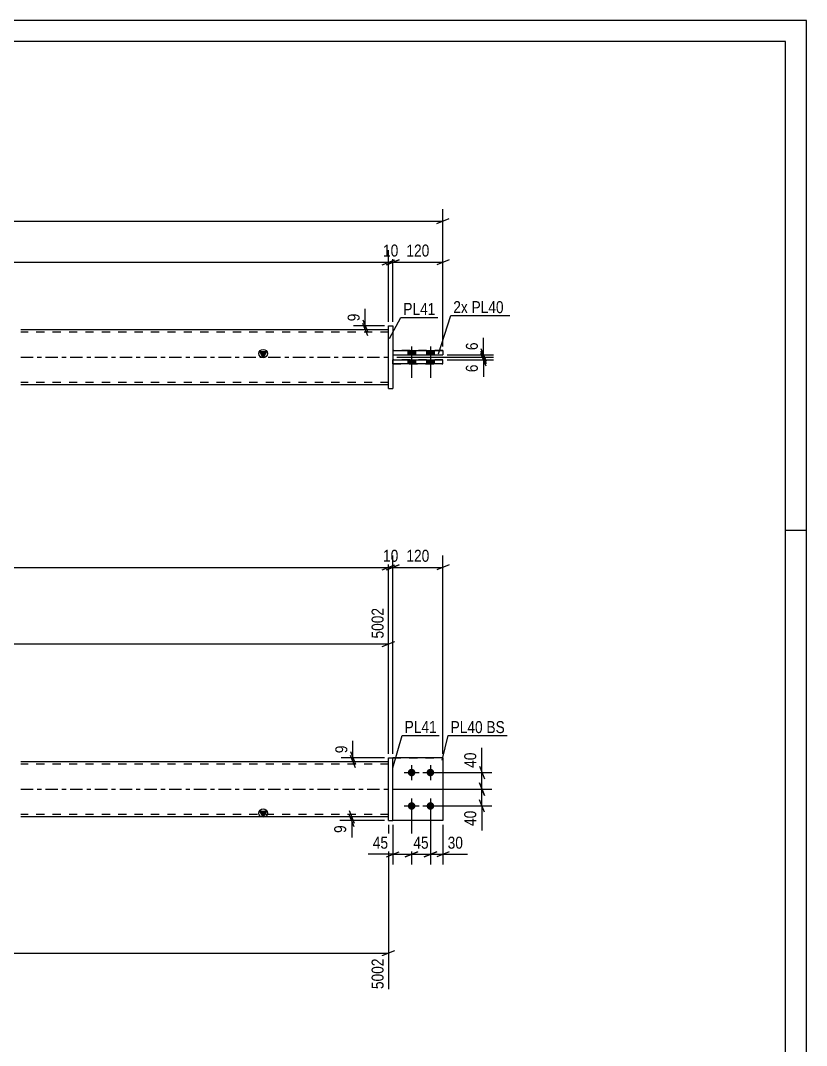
# Model space of a CAD drawing. Header units: millimetres. Extents: x 0 to 594, y 0 to 420.
# Drawn here: x 406 to 594, y 174.8 to 420 of the extents above; entities that cross this region are included whole.
import ezdxf

# ---------------------------------------------------------------- set-up
doc = ezdxf.new("R2010")
doc.units = ezdxf.units.MM
doc.linetypes.add('DXK_LINE_DOT2', pattern=[3.9198, 1.9599, -1.9599])
doc.linetypes.add('DXK_LINE_DOT3', pattern=[5.9187, 2.979, -0.9799, 0.9799, -0.9799])
doc.styles.add('Arial Narrow', font='ARIALN.TTF', dxfattribs={"height": 0.2})

# ---------------------------------------------------------------- blocks, each defined once
blk = doc.blocks.new('Unknown-582685899-1127')
at = {"color": 5, "linetype": 'Continuous'}
for p, q in [((594, 420), (0, 420)), ((594, 0), (594, 420)), ((589, 415), (5, 415)), ((589, 5), (589, 415)), ((594, 298), (589, 298))]:
    blk.add_line(p, q, dxfattribs=at)
blk = doc.blocks.new('Part-582685899-1683 - 1672')
at = {"linetype": 'Continuous'}
blk.add_hatch(color=2, dxfattribs=at).paths.add_polyline_path([(464.04, 229.52), (463.24, 230.92), (464.84, 230.92)])
at = {"color": 2, "linetype": 'Continuous'}
for p, q in [((494.04, 242.72), (406.04, 242.72)), ((464.04, 229.52), (463.24, 230.92)), ((463.24, 230.92), (464.84, 230.92)), ((464.84, 230.92), (464.04, 229.52)), ((494.04, 229.52), (406.04, 229.52))]:
    blk.add_line(p, q, dxfattribs=at)
at = {"color": 7, "linetype": 'DXK_LINE_DOT2'}
for p, q in [((494.04, 229.52), (494.04, 242.72)), ((494.04, 242.12), (406.04, 242.12)), ((494.04, 230.12), (406.04, 230.12))]:
    blk.add_line(p, q, dxfattribs=at)
at = {"color": 7, "linetype": 'DXK_LINE_DOT3'}
blk.add_line((406.04, 236.12), (494.04, 236.12), dxfattribs=at)
at = {"color": 2, "linetype": 'Continuous'}
blk.add_circle((464.04, 230.42), 1, dxfattribs=at)
blk = doc.blocks.new('Part-582685899-1688 - 1672')
at = {"color": 2, "linetype": 'Continuous'}
for p, q in [((507.04, 243.62), (495.04, 243.62)), ((507.04, 243.62), (507.04, 243.62)), ((507.04, 243.62), (507.04, 228.62)), ((507.04, 228.62), (495.04, 228.62))]:
    blk.add_line(p, q, dxfattribs=at)
at = {"color": 7, "linetype": 'DXK_LINE_DOT2'}
for p, q in [((507.04, 243.62), (495.04, 243.62)), ((495.04, 243.62), (495.04, 243.62)), ((495.04, 228.62), (495.04, 243.62)), ((507.04, 243.62), (507.04, 243.62)), ((507.04, 228.62), (495.04, 228.62))]:
    blk.add_line(p, q, dxfattribs=at)
blk = doc.blocks.new('Part-582685899-1693 - 1672')
at = {"color": 7, "linetype": 'DXK_LINE_DOT2'}
for p, q in [((495.04, 243.62), (507.04, 243.62)), ((507.04, 243.62), (495.04, 243.62)), ((495.04, 243.62), (495.04, 243.62)), ((495.04, 228.62), (495.04, 243.62)), ((507.04, 243.62), (507.04, 243.62)), ((507.04, 243.62), (507.04, 228.62)), ((507.04, 228.62), (495.04, 228.62)), ((507.04, 228.62), (495.04, 228.62))]:
    blk.add_line(p, q, dxfattribs=at)
blk = doc.blocks.new('Part-582685899-1698 - 1672')
at = {"color": 2, "linetype": 'Continuous'}
for p, q in [((494.04, 243.62), (495.04, 243.62)), ((494.04, 228.62), (494.04, 243.62)), ((495.04, 228.62), (495.04, 243.62)), ((494.04, 228.62), (494.04, 228.62)), ((494.04, 228.62), (495.04, 228.62))]:
    blk.add_line(p, q, dxfattribs=at)
at = {"color": 7, "linetype": 'DXK_LINE_DOT2'}
for p, q in [((494.04, 243.62), (495.04, 243.62)), ((494.04, 228.62), (495.04, 228.62))]:
    blk.add_line(p, q, dxfattribs=at)
blk = doc.blocks.new('Bolt-582685899-1719 - 1672')
at = {"linetype": 'Continuous'}
for points in [[(499.54, 241.02), (499.73, 241), (499.91, 240.95), (500.07, 240.85), (500.21, 240.73), (500.32, 240.57), (500.4, 240.4), (500.44, 240.22), (500.44, 240.03), (500.4, 239.85), (500.32, 239.67), (500.21, 239.52), (500.07, 239.4), (499.91, 239.3), (499.73, 239.24), (499.54, 239.22), (499.35, 239.24), (499.18, 239.3), (499.01, 239.4), (498.87, 239.52), (498.76, 239.67), (498.69, 239.85), (498.65, 240.03), (498.65, 240.22), (498.69, 240.4), (498.76, 240.57), (498.87, 240.73), (499.01, 240.85), (499.18, 240.95), (499.35, 241)], [(504.04, 241.02), (504.23, 241), (504.41, 240.95), (504.57, 240.85), (504.71, 240.73), (504.82, 240.57), (504.9, 240.4), (504.94, 240.22), (504.94, 240.03), (504.9, 239.85), (504.82, 239.67), (504.71, 239.52), (504.57, 239.4), (504.41, 239.3), (504.23, 239.24), (504.04, 239.22), (503.85, 239.24), (503.68, 239.3), (503.51, 239.4), (503.37, 239.52), (503.26, 239.67), (503.19, 239.85), (503.15, 240.03), (503.15, 240.22), (503.19, 240.4), (503.26, 240.57), (503.37, 240.73), (503.51, 240.85), (503.68, 240.95), (503.85, 241)], [(499.54, 233.02), (499.73, 233), (499.91, 232.95), (500.07, 232.85), (500.21, 232.73), (500.32, 232.57), (500.4, 232.4), (500.44, 232.22), (500.44, 232.03), (500.4, 231.85), (500.32, 231.67), (500.21, 231.52), (500.07, 231.4), (499.91, 231.3), (499.73, 231.24), (499.54, 231.22), (499.35, 231.24), (499.18, 231.3), (499.01, 231.4), (498.87, 231.52), (498.76, 231.67), (498.69, 231.85), (498.65, 232.03), (498.65, 232.22), (498.69, 232.4), (498.76, 232.57), (498.87, 232.73), (499.01, 232.85), (499.18, 232.95), (499.35, 233)], [(504.04, 233.02), (504.23, 233), (504.41, 232.95), (504.57, 232.85), (504.71, 232.73), (504.82, 232.57), (504.9, 232.4), (504.94, 232.22), (504.94, 232.03), (504.9, 231.85), (504.82, 231.67), (504.71, 231.52), (504.57, 231.4), (504.41, 231.3), (504.23, 231.24), (504.04, 231.22), (503.85, 231.24), (503.68, 231.3), (503.51, 231.4), (503.37, 231.52), (503.26, 231.67), (503.19, 231.85), (503.15, 232.03), (503.15, 232.22), (503.19, 232.4), (503.26, 232.57), (503.37, 232.73), (503.51, 232.85), (503.68, 232.95), (503.85, 233)]]:
    blk.add_hatch(color=1, dxfattribs=at).paths.add_polyline_path(points)
at = {"color": 1, "linetype": 'Continuous'}
for p, q in [((499.54, 241.92), (499.54, 238.32)), ((504.04, 241.92), (504.04, 238.32)), ((497.74, 240.12), (501.34, 240.12)), ((502.24, 240.12), (505.84, 240.12)), ((499.54, 233.92), (499.54, 230.32)), ((504.04, 233.92), (504.04, 230.32)), ((497.74, 232.12), (501.34, 232.12)), ((502.24, 232.12), (505.84, 232.12))]:
    blk.add_line(p, q, dxfattribs=at)
blk = doc.blocks.new('Bolt-582685899-1367 - 1364')
at = {"linetype": 'Continuous'}
for points in [[(500.44, 341.04), (498.64, 341.04), (498.64, 340.04), (500.44, 340.04)], [(500.44, 341.04), (498.64, 341.04), (498.64, 340.04), (500.44, 340.04)], [(504.94, 341.04), (503.14, 341.04), (503.14, 340.04), (504.94, 340.04)], [(504.94, 341.04), (503.14, 341.04), (503.14, 340.04), (504.94, 340.04)], [(500.44, 338.84), (498.64, 338.84), (498.64, 337.84), (500.44, 337.84)], [(500.44, 338.84), (498.64, 338.84), (498.64, 337.84), (500.44, 337.84)], [(504.94, 338.84), (503.14, 338.84), (503.14, 337.84), (504.94, 337.84)], [(504.94, 338.84), (503.14, 338.84), (503.14, 337.84), (504.94, 337.84)]]:
    blk.add_hatch(color=1, dxfattribs=at).paths.add_polyline_path(points)
at = {"color": 1, "linetype": 'Continuous'}
for p, q in [((498.64, 341.04), (498.64, 340.04)), ((498.64, 341.04), (498.64, 340.04)), ((499.54, 342.04), (499.54, 334.54)), ((499.54, 342.04), (499.54, 334.54)), ((500.44, 341.04), (500.44, 340.04)), ((500.44, 341.04), (500.44, 340.04)), ((503.14, 341.04), (503.14, 340.04)), ((503.14, 341.04), (503.14, 340.04)), ((504.04, 342.04), (504.04, 334.54)), ((504.04, 342.04), (504.04, 334.54)), ((504.94, 341.04), (504.94, 340.04)), ((504.94, 341.04), (504.94, 340.04)), ((498.64, 338.84), (498.64, 337.84)), ((498.64, 338.84), (498.64, 337.84)), ((500.44, 338.84), (500.44, 337.84)), ((500.44, 338.84), (500.44, 337.84)), ((503.14, 338.84), (503.14, 337.84)), ((503.14, 338.84), (503.14, 337.84)), ((504.94, 338.84), (504.94, 337.84)), ((504.94, 338.84), (504.94, 337.84))]:
    blk.add_line(p, q, dxfattribs=at)
blk = doc.blocks.new('Part-582685899-1402 - 1364')
at = {"linetype": 'Continuous'}
blk.add_hatch(color=2, dxfattribs=at).paths.add_polyline_path([(464.04, 339.44), (463.24, 340.84), (464.84, 340.84)])
at = {"color": 2, "linetype": 'Continuous'}
for p, q in [((494.04, 346.04), (406.04, 346.04)), ((464.04, 339.44), (463.24, 340.84)), ((463.24, 340.84), (464.84, 340.84)), ((464.84, 340.84), (464.04, 339.44)), ((494.04, 332.84), (406.04, 332.84))]:
    blk.add_line(p, q, dxfattribs=at)
at = {"color": 7, "linetype": 'DXK_LINE_DOT2'}
for p, q in [((494.04, 332.84), (494.04, 346.04)), ((494.04, 345.44), (406.04, 345.44)), ((494.04, 333.44), (406.04, 333.44))]:
    blk.add_line(p, q, dxfattribs=at)
at = {"color": 7, "linetype": 'DXK_LINE_DOT3'}
blk.add_line((406.04, 339.44), (494.04, 339.44), dxfattribs=at)
at = {"color": 2, "linetype": 'Continuous'}
blk.add_circle((464.04, 340.34), 1, dxfattribs=at)
blk = doc.blocks.new('Part-582685899-1417 - 1364')
at = {"color": 2, "linetype": 'Continuous'}
for p, q in [((495.04, 338.84), (507.04, 338.84)), ((495.04, 337.84), (495.04, 338.84)), ((507.04, 337.84), (507.04, 338.84)), ((507.04, 337.84), (495.04, 337.84))]:
    blk.add_line(p, q, dxfattribs=at)
at = {"color": 7, "linetype": 'DXK_LINE_DOT2'}
for p, q in [((507.04, 338.84), (495.04, 338.84)), ((495.04, 337.84), (507.04, 337.84))]:
    blk.add_line(p, q, dxfattribs=at)
blk = doc.blocks.new('Part-582685899-1422 - 1364')
at = {"color": 2, "linetype": 'Continuous'}
for p, q in [((495.04, 341.04), (507.04, 341.04)), ((495.04, 341.04), (495.04, 340.04)), ((507.04, 341.04), (507.04, 340.04)), ((495.04, 340.04), (507.04, 340.04))]:
    blk.add_line(p, q, dxfattribs=at)
at = {"color": 7, "linetype": 'DXK_LINE_DOT2'}
for p, q in [((495.04, 341.04), (495.04, 341.04)), ((507.04, 341.04), (495.04, 341.04)), ((507.04, 341.04), (507.04, 341.04)), ((495.04, 340.04), (507.04, 340.04))]:
    blk.add_line(p, q, dxfattribs=at)
blk = doc.blocks.new('Part-582685899-1437 - 1364')
at = {"color": 2, "linetype": 'Continuous'}
for p, q in [((494.04, 346.94), (494.04, 346.94)), ((494.04, 331.94), (494.04, 346.94)), ((494.04, 346.94), (495.04, 346.94)), ((495.04, 346.94), (495.04, 346.94)), ((495.04, 346.94), (495.04, 331.94)), ((494.04, 331.94), (495.04, 331.94)), ((494.04, 331.94), (494.04, 331.94)), ((495.04, 331.94), (495.04, 331.94))]:
    blk.add_line(p, q, dxfattribs=at)
at = {"color": 7, "linetype": 'DXK_LINE_DOT2'}
for p, q in [((494.04, 346.94), (494.04, 346.94)), ((494.04, 346.94), (495.04, 346.94)), ((494.04, 331.94), (495.04, 331.94))]:
    blk.add_line(p, q, dxfattribs=at)
blk = doc.blocks.new('StraightDimension-582685899-1814 - 1672')
at = {"color": 7, "linetype": 'Continuous'}
for p, q in [((307.61, 228.52), (307.61, 179.63)), ((494.04, 227.62), (494.04, 188.33)), ((309.11, 197.55), (306.11, 196.35)), ((307.61, 196.95), (494.04, 196.95)), ((492.54, 196.35), (495.54, 197.55))]:
    blk.add_line(p, q, dxfattribs=at)
at = {"color": 0}
blk.add_wipeout([(405.08, 197.7), (405.08, 201.9), (396.57, 201.9), (396.57, 197.7)], dxfattribs=at)
at = {"color": 0, "linetype": 'Continuous'}
blk.add_wipeout([(493.44, 196.25), (489.24, 196.25), (489.24, 187.73), (493.44, 187.73)], dxfattribs=at)
at = {"color": 3, "style": 'Arial Narrow'}
blk.add_text('2072', height=2.863, dxfattribs=at).set_placement((397.17, 198.3))
at = {"color": 3, "linetype": 'Continuous', "style": 'Arial Narrow'}
blk.add_text('5002', height=2.863, rotation=90.0002, dxfattribs=at).set_placement((492.84, 188.33))
blk = doc.blocks.new('StraightDimension-582685899-4627 - 1672')
at = {"color": 7, "linetype": 'Continuous'}
for p, q in [((494.04, 244.62), (494.04, 292.04)), ((492.54, 288.59), (495.54, 289.79)), ((74.8, 289.19), (494.04, 289.19))]:
    blk.add_line(p, q, dxfattribs=at)
blk = doc.blocks.new('StraightDimension-582685899-1987 - 1672')
at = {"color": 7, "linetype": 'Continuous'}
for p, q in [((515.75, 241.62), (516.95, 238.62)), ((505.04, 240.12), (518.75, 240.12)), ((516.35, 236.12), (516.35, 240.12)), ((495.04, 236.12), (518.75, 236.12)), ((516.95, 234.62), (515.75, 237.62))]:
    blk.add_line(p, q, dxfattribs=at)
at = {"color": 0}
blk.add_wipeout([(515.6, 245.51), (511.4, 245.51), (511.4, 240.65), (515.6, 240.65)], dxfattribs=at)
at = {"color": 7, "linetype": 'Continuous'}
blk.add_line((516.35, 240.12), (516.35, 246.03), dxfattribs=at)
blk.add_line((516.35, 240.12), (516.35, 246.03), dxfattribs=at)
at = {"color": 3, "style": 'Arial Narrow'}
blk.add_text('40', height=2.863, rotation=90.0002, dxfattribs=at).set_placement((515, 241.25))
blk = doc.blocks.new('StraightDimension-582685899-1909 - 1672')
at = {"color": 7, "linetype": 'Continuous'}
for p, q in [((499.54, 231.12), (499.54, 218.16)), ((495.04, 227.62), (495.04, 218.16)), ((493.54, 219.96), (496.54, 221.16)), ((501.04, 221.16), (498.04, 219.96)), ((495.04, 220.56), (499.54, 220.56))]:
    blk.add_line(p, q, dxfattribs=at)
at = {"color": 0}
blk.add_wipeout([(494.52, 221.31), (494.52, 225.51), (489.66, 225.51), (489.66, 221.31)], dxfattribs=at)
at = {"color": 7, "linetype": 'Continuous'}
blk.add_line((495.04, 220.56), (489.14, 220.56), dxfattribs=at)
blk.add_line((495.04, 220.56), (489.14, 220.56), dxfattribs=at)
at = {"color": 3, "style": 'Arial Narrow'}
blk.add_text('45', height=2.863, dxfattribs=at).set_placement((490.26, 221.91))
blk = doc.blocks.new('StraightDimension-582685899-1774 - 1672')
at = {"color": 7, "linetype": 'Continuous'}
for p, q in [((290.07, 243.89), (290.07, 279.49)), ((494.04, 244.62), (494.04, 279.49)), ((291.57, 271.48), (288.57, 270.28)), ((290.07, 270.88), (494.04, 270.88)), ((492.54, 270.28), (495.54, 271.48))]:
    blk.add_line(p, q, dxfattribs=at)
at = {"color": 0, "linetype": 'Continuous'}
blk.add_wipeout([(493.44, 280.09), (489.24, 280.09), (489.24, 271.58), (493.44, 271.58)], dxfattribs=at)
at = {"color": 0}
blk.add_wipeout([(396.31, 271.63), (396.31, 275.83), (387.8, 275.83), (387.8, 271.63)], dxfattribs=at)
at = {"color": 3, "linetype": 'Continuous', "style": 'Arial Narrow'}
blk.add_text('5002', height=2.863, rotation=90.0002, dxfattribs=at).set_placement((492.84, 272.18))
at = {"color": 3, "style": 'Arial Narrow'}
blk.add_text('2248', height=2.863, dxfattribs=at).set_placement((388.4, 272.23))
blk = doc.blocks.new('StraightDimension-582685899-1900 - 1672')
at = {"color": 7, "linetype": 'Continuous'}
for p, q in [((484.64, 231.02), (485.84, 228.02)), ((493.04, 229.52), (482.39, 229.52)), ((493.04, 228.62), (482.39, 228.62)), ((485.84, 227.12), (484.64, 230.12)), ((485.24, 228.62), (485.24, 229.52))]:
    blk.add_line(p, q, dxfattribs=at)
at = {"color": 0}
blk.add_wipeout([(484.49, 228.1), (480.29, 228.1), (480.29, 225.07), (484.49, 225.07)], dxfattribs=at)
at = {"color": 7, "linetype": 'Continuous'}
blk.add_line((485.24, 228.62), (485.24, 224.55), dxfattribs=at)
blk.add_line((485.24, 228.62), (485.24, 224.55), dxfattribs=at)
at = {"color": 3, "style": 'Arial Narrow'}
blk.add_text('9', height=2.86, rotation=90.0002, dxfattribs=at).set_placement((483.89, 225.67))
blk = doc.blocks.new('StraightDimension-582685899-4626 - 1672')
at = {"color": 7, "linetype": 'Continuous'}
for p, q in [((494.04, 244.62), (494.04, 292.04)), ((495.04, 244.62), (495.04, 292.04)), ((492.54, 288.59), (495.54, 289.79)), ((496.54, 289.79), (493.54, 288.59)), ((494.04, 289.19), (495.04, 289.19))]:
    blk.add_line(p, q, dxfattribs=at)
at = {"color": 0}
blk.add_wipeout([(496.97, 289.94), (496.97, 294.14), (492.11, 294.14), (492.11, 289.94)], dxfattribs=at)
at = {"color": 3, "style": 'Arial Narrow'}
blk.add_text('10', height=2.863, dxfattribs=at).set_placement((492.71, 290.54))
blk = doc.blocks.new('StraightDimension-582685899-1925 - 1672')
at = {"color": 7, "linetype": 'Continuous'}
for p, q in [((499.54, 231.12), (499.54, 218.16)), ((504.04, 231.12), (504.04, 218.16)), ((498.04, 219.96), (501.04, 221.16)), ((505.54, 221.16), (502.54, 219.96)), ((499.54, 220.56), (504.04, 220.56))]:
    blk.add_line(p, q, dxfattribs=at)
at = {"color": 0}
blk.add_wipeout([(504.22, 221.31), (504.22, 225.51), (499.36, 225.51), (499.36, 221.31)], dxfattribs=at)
at = {"color": 3, "style": 'Arial Narrow'}
blk.add_text('45', height=2.863, dxfattribs=at).set_placement((499.96, 221.91))
blk = doc.blocks.new('StraightDimension-582685899-1935 - 1672')
at = {"color": 7, "linetype": 'Continuous'}
for p, q in [((504.04, 231.12), (504.04, 218.16)), ((507.04, 227.62), (507.04, 218.16)), ((502.54, 219.96), (505.54, 221.16)), ((508.54, 221.16), (505.54, 219.96)), ((504.04, 220.56), (507.04, 220.56))]:
    blk.add_line(p, q, dxfattribs=at)
at = {"color": 0}
blk.add_wipeout([(512.42, 221.31), (512.42, 225.51), (507.57, 225.51), (507.57, 221.31)], dxfattribs=at)
at = {"color": 7, "linetype": 'Continuous'}
blk.add_line((507.04, 220.56), (512.95, 220.56), dxfattribs=at)
blk.add_line((507.04, 220.56), (512.95, 220.56), dxfattribs=at)
at = {"color": 3, "style": 'Arial Narrow'}
blk.add_text('30', height=2.863, dxfattribs=at).set_placement((508.17, 221.91))
blk = doc.blocks.new('StraightDimension-582685899-4625 - 1672')
at = {"color": 7, "linetype": 'Continuous'}
for p, q in [((495.04, 244.62), (495.04, 292.04)), ((507.04, 244.62), (507.04, 292.04)), ((493.54, 288.59), (496.54, 289.79)), ((508.54, 289.79), (505.54, 288.59)), ((495.04, 289.19), (507.04, 289.19))]:
    blk.add_line(p, q, dxfattribs=at)
at = {"color": 0}
blk.add_wipeout([(504.38, 289.94), (504.38, 294.14), (497.7, 294.14), (497.7, 289.94)], dxfattribs=at)
at = {"color": 3, "style": 'Arial Narrow'}
blk.add_text('120', height=2.863, dxfattribs=at).set_placement((498.3, 290.54))
blk = doc.blocks.new('StraightDimension-582685899-1974 - 1672')
at = {"color": 7, "linetype": 'Continuous'}
for p, q in [((495.04, 236.12), (518.75, 236.12)), ((515.75, 237.62), (516.95, 234.62)), ((516.35, 232.12), (516.35, 236.12)), ((516.95, 230.62), (515.75, 233.62)), ((505.04, 232.12), (518.75, 232.12))]:
    blk.add_line(p, q, dxfattribs=at)
at = {"color": 0}
blk.add_wipeout([(515.6, 231.6), (511.4, 231.6), (511.4, 226.74), (515.6, 226.74)], dxfattribs=at)
at = {"color": 7, "linetype": 'Continuous'}
blk.add_line((516.35, 232.12), (516.35, 226.22), dxfattribs=at)
blk.add_line((516.35, 232.12), (516.35, 226.22), dxfattribs=at)
at = {"color": 3, "style": 'Arial Narrow'}
blk.add_text('40', height=2.863, rotation=90.0002, dxfattribs=at).set_placement((515, 227.34))
blk = doc.blocks.new('StraightDimension-582685899-2009 - 1672')
at = {"color": 7, "linetype": 'Continuous'}
for p, q in [((493.04, 243.62), (482.66, 243.62)), ((493.04, 242.72), (482.66, 242.72)), ((484.91, 245.12), (486.11, 242.12)), ((486.11, 241.22), (484.91, 244.22)), ((485.51, 242.72), (485.51, 243.62))]:
    blk.add_line(p, q, dxfattribs=at)
at = {"color": 0}
blk.add_wipeout([(484.76, 247.18), (480.56, 247.18), (480.56, 244.15), (484.76, 244.15)], dxfattribs=at)
at = {"color": 7, "linetype": 'Continuous'}
blk.add_line((485.51, 243.62), (485.51, 247.7), dxfattribs=at)
blk.add_line((485.51, 243.62), (485.51, 247.7), dxfattribs=at)
at = {"color": 3, "style": 'Arial Narrow'}
blk.add_text('9', height=2.86, rotation=90.0002, dxfattribs=at).set_placement((484.16, 244.75))
blk = doc.blocks.new('StraightDimension-582685899-1498 - 1364')
at = {"color": 7, "linetype": 'Continuous'}
for p, q in [((507.04, 342.04), (507.04, 374.89)), ((62.8, 372.04), (507.04, 372.04)), ((505.54, 371.44), (508.54, 372.64))]:
    blk.add_line(p, q, dxfattribs=at)
blk = doc.blocks.new('StraightDimension-582685899-1509 - 1364')
at = {"color": 7, "linetype": 'Continuous'}
for p, q in [((495.04, 347.94), (495.04, 365.04)), ((507.04, 342.04), (507.04, 365.04)), ((493.54, 361.59), (496.54, 362.79)), ((495.04, 362.19), (507.04, 362.19)), ((508.54, 362.79), (505.54, 361.59))]:
    blk.add_line(p, q, dxfattribs=at)
at = {"color": 0}
blk.add_wipeout([(504.38, 362.94), (504.38, 367.14), (497.7, 367.14), (497.7, 362.94)], dxfattribs=at)
at = {"color": 3, "style": 'Arial Narrow'}
blk.add_text('120', height=2.863, dxfattribs=at).set_placement((498.3, 363.54))
blk = doc.blocks.new('StraightDimension-582685899-1519 - 1364')
at = {"color": 7, "linetype": 'Continuous'}
for p, q in [((494.04, 347.94), (494.04, 365.04)), ((495.04, 347.94), (495.04, 365.04)), ((492.54, 361.59), (495.54, 362.79)), ((496.54, 362.79), (493.54, 361.59)), ((494.04, 362.19), (495.04, 362.19))]:
    blk.add_line(p, q, dxfattribs=at)
at = {"color": 0}
blk.add_wipeout([(496.97, 362.94), (496.97, 367.14), (492.11, 367.14), (492.11, 362.94)], dxfattribs=at)
at = {"color": 3, "style": 'Arial Narrow'}
blk.add_text('10', height=2.863, dxfattribs=at).set_placement((492.71, 363.54))
blk = doc.blocks.new('StraightDimension-582685899-1529 - 1364')
at = {"color": 7, "linetype": 'Continuous'}
for p, q in [((494.04, 347.94), (494.04, 365.04)), ((75.8, 362.19), (494.04, 362.19)), ((492.54, 361.59), (495.54, 362.79))]:
    blk.add_line(p, q, dxfattribs=at)
blk = doc.blocks.new('StraightDimension-582685899-1560 - 1364')
at = {"color": 7, "linetype": 'Continuous'}
for p, q in [((487.86, 348.44), (489.06, 345.44)), ((493.04, 346.94), (485.61, 346.94)), ((493.04, 346.04), (485.61, 346.04)), ((489.06, 344.54), (487.86, 347.54)), ((488.46, 346.04), (488.46, 346.94))]:
    blk.add_line(p, q, dxfattribs=at)
at = {"color": 0}
blk.add_wipeout([(487.71, 350.49), (483.51, 350.49), (483.51, 347.46), (487.71, 347.46)], dxfattribs=at)
at = {"color": 7, "linetype": 'Continuous'}
blk.add_line((488.46, 346.94), (488.46, 351.02), dxfattribs=at)
blk.add_line((488.46, 346.94), (488.46, 351.02), dxfattribs=at)
at = {"color": 3, "style": 'Arial Narrow'}
blk.add_text('9', height=2.86, rotation=90.0002, dxfattribs=at).set_placement((487.11, 348.06))
blk = doc.blocks.new('StraightDimension-582685899-1571 - 1364')
at = {"color": 7, "linetype": 'Continuous'}
for p, q in [((516.14, 341.54), (517.34, 338.54)), ((517.34, 337.94), (516.14, 340.94)), ((496.04, 339.44), (519.14, 339.44)), ((508.04, 340.04), (519.14, 340.04)), ((516.74, 339.44), (516.74, 340.04))]:
    blk.add_line(p, q, dxfattribs=at)
at = {"color": 0}
blk.add_wipeout([(515.99, 343.59), (511.79, 343.59), (511.79, 340.56), (515.99, 340.56)], dxfattribs=at)
at = {"color": 7, "linetype": 'Continuous'}
blk.add_line((516.74, 340.04), (516.74, 344.12), dxfattribs=at)
blk.add_line((516.74, 340.04), (516.74, 344.12), dxfattribs=at)
at = {"color": 3, "style": 'Arial Narrow'}
blk.add_text('6', height=2.86, rotation=90.0002, dxfattribs=at).set_placement((515.39, 341.16))
blk = doc.blocks.new('StraightDimension-582685899-1580 - 1364')
at = {"color": 7, "linetype": 'Continuous'}
for p, q in [((516.14, 340.94), (517.34, 337.94)), ((496.04, 339.44), (519.14, 339.44)), ((508.04, 338.84), (519.14, 338.84)), ((517.34, 337.34), (516.14, 340.34)), ((516.74, 338.84), (516.74, 339.44))]:
    blk.add_line(p, q, dxfattribs=at)
at = {"color": 0}
blk.add_wipeout([(515.99, 338.31), (511.79, 338.31), (511.79, 335.28), (515.99, 335.28)], dxfattribs=at)
at = {"color": 7, "linetype": 'Continuous'}
blk.add_line((516.74, 338.84), (516.74, 334.76), dxfattribs=at)
blk.add_line((516.74, 338.84), (516.74, 334.76), dxfattribs=at)
at = {"color": 3, "style": 'Arial Narrow'}
blk.add_text('6', height=2.86, rotation=90.0002, dxfattribs=at).set_placement((515.39, 335.88))
blk = doc.blocks.new('Mark-582685899-1694 - 1672')
at = {"color": 0}
blk.add_wipeout([(505.57, 249.61), (505.57, 252.61), (497.89, 252.61), (497.89, 249.61)], dxfattribs=at)
blk.add_wipeout([(505.57, 249.61), (505.57, 252.61), (497.89, 252.61), (497.89, 249.61)], dxfattribs=at)
at = {"color": 30, "linetype": 'Continuous'}
for p, q in [((495.04, 241.25), (497.29, 249.01)), ((497.29, 249.01), (506.17, 249.01))]:
    blk.add_line(p, q, dxfattribs=at)
at = {"color": 3, "style": 'Arial Narrow'}
blk.add_text('PL41', height=2.863, dxfattribs=at).set_placement((497.89, 249.61))
blk = doc.blocks.new('MarkSet-582685899-2086 - 1672')
at = {"color": 0}
blk.add_wipeout([(516.54, 249.56), (516.54, 252.56), (508.87, 252.56), (508.87, 249.56)], dxfattribs=at)
blk.add_wipeout([(516.54, 249.56), (516.54, 252.56), (508.87, 252.56), (508.87, 249.56)], dxfattribs=at)
at = {"color": 30, "linetype": 'Continuous'}
blk.add_line((506.85, 243.05), (508.27, 248.96), dxfattribs=at)
at = {"color": 0}
blk.add_wipeout([(521.83, 249.56), (521.83, 252.56), (517.44, 252.56), (517.44, 249.56)], dxfattribs=at)
blk.add_wipeout([(521.83, 249.56), (521.83, 252.56), (517.44, 252.56), (517.44, 249.56)], dxfattribs=at)
at = {"color": 30, "linetype": 'Continuous'}
blk.add_line((508.27, 248.96), (522.43, 248.96), dxfattribs=at)
at = {"color": 3, "style": 'Arial Narrow'}
for s, p in [('PL40', (508.87, 249.56)), ('BS', (517.44, 249.56))]:
    blk.add_text(s, height=2.863, dxfattribs=at).set_placement(p)
blk = doc.blocks.new('Mark-582685899-1433 - 1364')
at = {"color": 0}
blk.add_wipeout([(505.24, 349.59), (505.24, 352.59), (497.56, 352.59), (497.56, 349.59)], dxfattribs=at)
blk.add_wipeout([(505.24, 349.59), (505.24, 352.59), (497.56, 352.59), (497.56, 349.59)], dxfattribs=at)
at = {"color": 30, "linetype": 'Continuous'}
for p, q in [((494.27, 343.91), (496.96, 348.99)), ((496.96, 348.99), (505.84, 348.99))]:
    blk.add_line(p, q, dxfattribs=at)
at = {"color": 3, "style": 'Arial Narrow'}
blk.add_text('PL41', height=2.863, dxfattribs=at).set_placement((497.56, 349.59))
blk = doc.blocks.new('MarkSet-582685899-1657 - 1364')
at = {"color": 0}
blk.add_wipeout([(512.98, 350.01), (512.98, 353.01), (509.51, 353.01), (509.51, 350.01)], dxfattribs=at)
blk.add_wipeout([(512.98, 350.01), (512.98, 353.01), (509.51, 353.01), (509.51, 350.01)], dxfattribs=at)
at = {"color": 30, "linetype": 'Continuous'}
blk.add_line((505.95, 340.27), (508.91, 349.41), dxfattribs=at)
at = {"color": 0}
blk.add_wipeout([(521.55, 350.01), (521.55, 353.01), (513.88, 353.01), (513.88, 350.01)], dxfattribs=at)
blk.add_wipeout([(521.55, 350.01), (521.55, 353.01), (513.88, 353.01), (513.88, 350.01)], dxfattribs=at)
at = {"color": 30, "linetype": 'Continuous'}
blk.add_line((508.91, 349.41), (523.05, 349.41), dxfattribs=at)
at = {"color": 3, "style": 'Arial Narrow'}
for s, p in [('2x', (509.51, 350.01)), ('PL40', (513.88, 350.01))]:
    blk.add_text(s, height=2.863, dxfattribs=at).set_placement(p)

msp = doc.modelspace()

# ---------------------------------------------------------------- block references
for name in ['Unknown-582685899-1127', 'Part-582685899-1402 - 1364', 'Part-582685899-1437 - 1364', 'Part-582685899-1422 - 1364', 'Bolt-582685899-1367 - 1364', 'Part-582685899-1417 - 1364', 'Part-582685899-1683 - 1672', 'Part-582685899-1698 - 1672', 'Part-582685899-1688 - 1672', 'Part-582685899-1693 - 1672', 'Bolt-582685899-1719 - 1672']:
    msp.add_blockref(name, (0, 0))

# ---------------------------------------------------------------- next in the draw order: block references
for name in ['StraightDimension-582685899-1498 - 1364', 'StraightDimension-582685899-4627 - 1672', 'StraightDimension-582685899-1814 - 1672']:
    msp.add_blockref(name, (0, 0))

# ---------------------------------------------------------------- next in the draw order: block references
for name in ['StraightDimension-582685899-1509 - 1364', 'StraightDimension-582685899-1987 - 1672', 'StraightDimension-582685899-1909 - 1672']:
    msp.add_blockref(name, (0, 0))

# ---------------------------------------------------------------- next in the draw order: block references
for name in ['StraightDimension-582685899-1519 - 1364', 'StraightDimension-582685899-1571 - 1364', 'StraightDimension-582685899-1774 - 1672', 'StraightDimension-582685899-1900 - 1672', 'StraightDimension-582685899-1925 - 1672']:
    msp.add_blockref(name, (0, 0))

# ---------------------------------------------------------------- next in the draw order: block references
for name in ['StraightDimension-582685899-1529 - 1364', 'StraightDimension-582685899-1580 - 1364', 'StraightDimension-582685899-4626 - 1672', 'StraightDimension-582685899-1935 - 1672']:
    msp.add_blockref(name, (0, 0))

# ---------------------------------------------------------------- next in the draw order: block references
for name in ['StraightDimension-582685899-1560 - 1364', 'Mark-582685899-1433 - 1364', 'StraightDimension-582685899-4625 - 1672', 'StraightDimension-582685899-1974 - 1672']:
    msp.add_blockref(name, (0, 0))

# ---------------------------------------------------------------- next in the draw order: block references
for name in ['MarkSet-582685899-1657 - 1364', 'Mark-582685899-1694 - 1672', 'StraightDimension-582685899-2009 - 1672']:
    msp.add_blockref(name, (0, 0))

# ---------------------------------------------------------------- next in the draw order: block references
msp.add_blockref('MarkSet-582685899-2086 - 1672', (0, 0))

doc.saveas('drawing.dxf')
